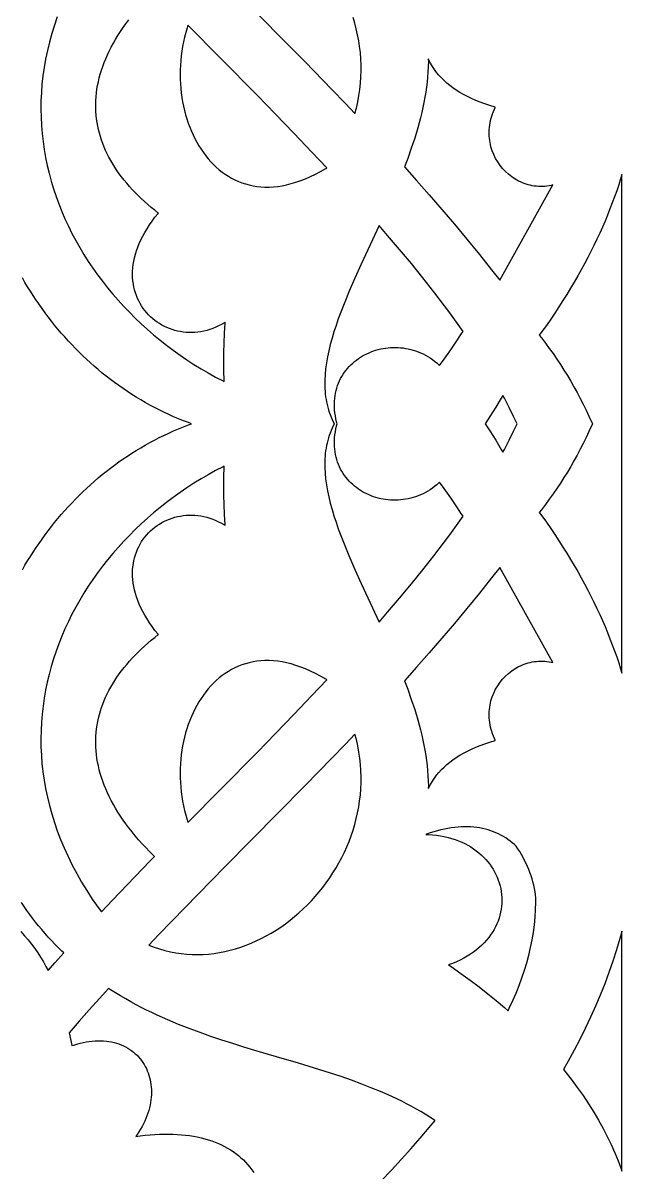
# Model space of a CAD drawing. Extents: x -340 to 340, y -265 to 265.
# Drawn here: x -258.7 to -230.4, y -35.4 to 18.9 of the extents above; entities that cross this region are included whole.
import ezdxf

# ---------------------------------------------------------------- set-up
doc = ezdxf.new("R2010")
doc.units = 0
doc.layers.add('LAYER_1', color=18, linetype='CONTINUOUS')

msp = doc.modelspace()

# ---------------------------------------------------------------- linework, layer by layer
at = {"layer": 'LAYER_1'}
for points in [[(-247.925, 19.668), (-246.659, 18.389), (-245.391, 17.1), (-244.123, 15.796), (-243.49, 15.136), (-243.039, 14.662), (-242.969, 14.925), (-242.902, 15.22), (-242.847, 15.514), (-242.804, 15.807), (-242.773, 16.1), (-242.753, 16.391), (-242.744, 16.681), (-242.746, 16.97), (-242.758, 17.257), (-242.781, 17.542), (-242.814, 17.825), (-242.858, 18.106), (-242.911, 18.385), (-242.973, 18.66), (-243.045, 18.933), (-243.126, 19.203)], [(-257.096, 19.242), (-257.235, 18.84), (-257.36, 18.439), (-257.471, 18.038), (-257.567, 17.639), (-257.651, 17.24), (-257.72, 16.843), (-257.777, 16.447), (-257.82, 16.052), (-257.85, 15.659), (-257.868, 15.268), (-257.873, 14.878), (-257.866, 14.49), (-257.846, 14.105), (-257.815, 13.721), (-257.772, 13.34), (-257.717, 12.961), (-257.651, 12.585), (-257.573, 12.212), (-257.485, 11.842), (-257.386, 11.475), (-257.276, 11.111), (-257.156, 10.75), (-257.025, 10.393), (-256.884, 10.039), (-256.734, 9.689), (-256.573, 9.343), (-256.404, 9.001), (-256.224, 8.664), (-256.036, 8.33), (-255.839, 8.002), (-255.633, 7.677), (-255.418, 7.358), (-255.195, 7.044), (-254.964, 6.734), (-254.724, 6.43), (-254.477, 6.132), (-254.223, 5.839), (-253.96, 5.551), (-253.691, 5.27), (-253.415, 4.994), (-253.131, 4.725), (-252.841, 4.462), (-252.545, 4.205), (-252.242, 3.955), (-251.933, 3.712), (-251.618, 3.476), (-251.298, 3.246), (-250.972, 3.024), (-250.641, 2.809), (-250.305, 2.602), (-249.963, 2.402), (-249.617, 2.211), (-249.267, 2.027), (-249.214, 2), (-249.217, 2.07), (-249.228, 2.492), (-249.233, 2.924), (-249.229, 3.366), (-249.217, 3.818), (-249.197, 4.28), (-249.167, 4.751), (-249.163, 4.799), (-249.202, 4.774), (-249.338, 4.695), (-249.476, 4.624), (-249.614, 4.561), (-249.754, 4.504), (-249.894, 4.456), (-250.034, 4.414), (-250.175, 4.38), (-250.316, 4.353), (-250.456, 4.334), (-250.596, 4.321), (-250.735, 4.314), (-250.873, 4.315), (-251.01, 4.322), (-251.145, 4.336), (-251.28, 4.356), (-251.412, 4.382), (-251.542, 4.415), (-251.67, 4.454), (-251.796, 4.498), (-251.919, 4.549), (-252.039, 4.605), (-252.156, 4.666), (-252.27, 4.734), (-252.38, 4.806), (-252.487, 4.884), (-252.59, 4.967), (-252.689, 5.056), (-252.783, 5.149), (-252.873, 5.247), (-252.959, 5.349), (-253.039, 5.457), (-253.114, 5.568), (-253.184, 5.684), (-253.248, 5.805), (-253.307, 5.929), (-253.359, 6.057), (-253.406, 6.189), (-253.445, 6.325), (-253.479, 6.464), (-253.505, 6.607), (-253.525, 6.752), (-253.537, 6.901), (-253.542, 7.053), (-253.539, 7.207), (-253.529, 7.364), (-253.51, 7.523), (-253.484, 7.685), (-253.45, 7.849), (-253.407, 8.015), (-253.355, 8.182), (-253.295, 8.352), (-253.226, 8.523), (-253.148, 8.696), (-253.061, 8.87), (-252.965, 9.046), (-252.859, 9.222), (-252.743, 9.4), (-252.618, 9.579), (-252.483, 9.759), (-252.337, 9.939), (-252.322, 9.957), (-252.326, 9.961), (-252.496, 10.095), (-252.662, 10.23), (-252.823, 10.368), (-252.98, 10.506), (-253.131, 10.646), (-253.278, 10.788), (-253.421, 10.931), (-253.558, 11.075), (-253.691, 11.221), (-253.818, 11.368), (-253.941, 11.517), (-254.058, 11.667), (-254.171, 11.818), (-254.278, 11.971), (-254.381, 12.125), (-254.478, 12.281), (-254.57, 12.438), (-254.656, 12.596), (-254.737, 12.755), (-254.813, 12.916), (-254.884, 13.078), (-254.948, 13.241), (-255.008, 13.405), (-255.061, 13.571), (-255.109, 13.737), (-255.151, 13.905), (-255.188, 14.074), (-255.218, 14.244), (-255.243, 14.414), (-255.262, 14.586), (-255.274, 14.759), (-255.281, 14.933), (-255.282, 15.107), (-255.277, 15.282), (-255.265, 15.458), (-255.248, 15.635), (-255.224, 15.813), (-255.194, 15.991), (-255.158, 16.17), (-255.116, 16.349), (-255.067, 16.529), (-255.012, 16.709), (-254.951, 16.89), (-254.883, 17.072), (-254.809, 17.254), (-254.729, 17.436), (-254.642, 17.619), (-254.549, 17.802), (-254.449, 17.986), (-254.343, 18.17), (-254.23, 18.354), (-254.111, 18.539), (-253.985, 18.724), (-253.852, 18.91), (-253.713, 19.095)], [(-258.746, -6.898), (-258.623, -6.685), (-258.497, -6.475), (-258.367, -6.266), (-258.235, -6.059), (-258.099, -5.853), (-257.96, -5.65), (-257.819, -5.449), (-257.674, -5.25), (-257.527, -5.054), (-257.376, -4.859), (-257.223, -4.667), (-257.067, -4.477), (-256.908, -4.29), (-256.746, -4.105), (-256.581, -3.923), (-256.413, -3.743), (-256.243, -3.566), (-256.07, -3.391), (-255.894, -3.219), (-255.715, -3.05), (-255.534, -2.884), (-255.35, -2.721), (-255.164, -2.561), (-254.974, -2.403), (-254.783, -2.249), (-254.588, -2.098), (-254.391, -1.95), (-254.191, -1.805), (-253.989, -1.663), (-253.785, -1.525), (-253.577, -1.39), (-253.368, -1.259), (-253.156, -1.131), (-252.941, -1.007), (-252.724, -0.886), (-252.505, -0.769), (-252.283, -0.655), (-252.059, -0.546), (-251.833, -0.44), (-251.604, -0.338), (-251.374, -0.24), (-251.14, -0.146), (-250.905, -0.056), (-250.753, -0.001), (-250.905, 0.054), (-251.14, 0.144), (-251.374, 0.238), (-251.604, 0.336), (-251.833, 0.438), (-252.059, 0.544), (-252.283, 0.653), (-252.505, 0.767), (-252.724, 0.884), (-252.941, 1.005), (-253.156, 1.129), (-253.368, 1.257), (-253.577, 1.388), (-253.785, 1.523), (-253.989, 1.661), (-254.191, 1.803), (-254.391, 1.948), (-254.588, 2.096), (-254.783, 2.247), (-254.974, 2.401), (-255.164, 2.559), (-255.35, 2.719), (-255.534, 2.882), (-255.715, 3.048), (-255.894, 3.217), (-256.07, 3.389), (-256.243, 3.564), (-256.413, 3.741), (-256.581, 3.921), (-256.746, 4.103), (-256.908, 4.288), (-257.067, 4.475), (-257.223, 4.665), (-257.376, 4.857), (-257.527, 5.052), (-257.674, 5.248), (-257.819, 5.447), (-257.96, 5.648), (-258.099, 5.851), (-258.235, 6.057), (-258.367, 6.264), (-258.497, 6.473), (-258.623, 6.683), (-258.746, 6.896)], [(-258.826, -23.998), (-258.647, -24.192), (-258.477, -24.389), (-258.317, -24.59), (-258.165, -24.794), (-258.021, -25.002), (-257.885, -25.214), (-257.756, -25.428), (-257.635, -25.645), (-257.533, -25.842), (-257.206, -25.468), (-256.796, -25.006), (-256.875, -24.931), (-257.044, -24.765), (-257.21, -24.597), (-257.371, -24.427), (-257.529, -24.255), (-257.683, -24.081), (-257.834, -23.905), (-257.98, -23.728), (-258.123, -23.549), (-258.262, -23.368), (-258.398, -23.185), (-258.53, -23.001), (-258.658, -22.815), (-258.782, -22.628)], [(-241.777, -35.77), (-241.307, -35.269), (-240.847, -34.768), (-240.396, -34.266), (-239.957, -33.764), (-239.529, -33.262), (-239.253, -32.928), (-239.283, -32.907), (-239.497, -32.769), (-239.714, -32.635), (-239.932, -32.504), (-240.153, -32.378), (-240.376, -32.256), (-240.602, -32.137), (-240.829, -32.021), (-241.058, -31.909), (-241.289, -31.801), (-241.758, -31.591), (-242.233, -31.394), (-242.714, -31.206), (-243.202, -31.026), (-243.695, -30.855), (-244.193, -30.689), (-244.695, -30.529), (-245.201, -30.373), (-245.71, -30.22), (-246.737, -29.917), (-247.77, -29.612), (-248.287, -29.455), (-248.805, -29.295), (-249.322, -29.128), (-249.838, -28.955), (-250.353, -28.774), (-250.865, -28.584), (-251.375, -28.384), (-251.882, -28.172), (-252.384, -27.947), (-252.634, -27.83), (-252.883, -27.709), (-253.13, -27.584), (-253.376, -27.455), (-253.621, -27.322), (-253.864, -27.185), (-254.106, -27.043), (-254.346, -26.897), (-254.585, -26.746), (-254.677, -26.685), (-255.103, -27.155), (-255.585, -27.693), (-256.061, -28.234), (-256.534, -28.779), (-256.453, -29.15), (-256.404, -29.389), (-256.319, -29.36), (-256.168, -29.313), (-256.018, -29.273), (-255.871, -29.238), (-255.726, -29.21), (-255.584, -29.188), (-255.444, -29.171), (-255.306, -29.16), (-255.17, -29.155), (-255.038, -29.156), (-254.908, -29.162), (-254.78, -29.173), (-254.655, -29.19), (-254.534, -29.212), (-254.415, -29.239), (-254.299, -29.271), (-254.186, -29.309), (-254.077, -29.351), (-253.971, -29.397), (-253.868, -29.449), (-253.769, -29.504), (-253.674, -29.564), (-253.582, -29.629), (-253.495, -29.697), (-253.411, -29.77), (-253.331, -29.846), (-253.255, -29.926), (-253.183, -30.009), (-253.116, -30.096), (-253.053, -30.186), (-252.994, -30.279), (-252.939, -30.375), (-252.89, -30.474), (-252.844, -30.576), (-252.804, -30.68), (-252.768, -30.786), (-252.736, -30.895), (-252.71, -31.006), (-252.688, -31.119), (-252.671, -31.233), (-252.659, -31.35), (-252.652, -31.468), (-252.65, -31.587), (-252.653, -31.708), (-252.661, -31.83), (-252.674, -31.953), (-252.692, -32.076), (-252.716, -32.201), (-252.744, -32.326), (-252.778, -32.452), (-252.818, -32.579), (-252.862, -32.706), (-252.912, -32.833), (-252.968, -32.96), (-253.029, -33.087), (-253.095, -33.214), (-253.167, -33.341), (-253.245, -33.467), (-253.328, -33.593), (-253.388, -33.678), (-253.178, -33.65), (-252.945, -33.624), (-252.716, -33.603), (-252.491, -33.588), (-252.271, -33.577), (-252.055, -33.571), (-251.844, -33.57), (-251.637, -33.575), (-251.434, -33.584), (-251.235, -33.599), (-251.041, -33.618), (-250.851, -33.642), (-250.666, -33.671), (-250.485, -33.705), (-250.308, -33.744), (-250.135, -33.788), (-249.967, -33.837), (-249.804, -33.89), (-249.645, -33.949), (-249.49, -34.012), (-249.34, -34.08), (-249.195, -34.153), (-249.054, -34.231), (-248.918, -34.313), (-248.786, -34.4), (-248.659, -34.492), (-248.537, -34.588), (-248.42, -34.689), (-248.308, -34.794), (-248.2, -34.904), (-248.098, -35.018), (-248, -35.137), (-247.907, -35.26), (-247.82, -35.387)]]:
    msp.add_lwpolyline(points, dxfattribs=at)
for points in [[(-250.505, 13.306), (-250.408, 13.139), (-250.306, 12.977), (-250.198, 12.821), (-250.086, 12.67), (-249.969, 12.526), (-249.846, 12.387), (-249.72, 12.255), (-249.588, 12.13), (-249.452, 12.011), (-249.311, 11.9), (-249.166, 11.796), (-249.017, 11.7), (-248.863, 11.611), (-248.705, 11.53), (-248.542, 11.457), (-248.376, 11.392), (-248.205, 11.336), (-248.03, 11.289), (-247.851, 11.251), (-247.667, 11.222), (-247.479, 11.202), (-247.287, 11.192), (-247.091, 11.192), (-246.891, 11.202), (-246.686, 11.222), (-246.477, 11.254), (-246.264, 11.296), (-246.047, 11.35), (-245.826, 11.415), (-245.6, 11.493), (-245.371, 11.582), (-245.138, 11.685), (-244.901, 11.8), (-244.66, 11.928), (-244.415, 12.069), (-244.371, 12.097), (-245.067, 12.838), (-245.927, 13.74), (-246.786, 14.63), (-247.646, 15.512), (-249.381, 17.277), (-250.924, 18.843), (-250.968, 18.709), (-251.031, 18.49), (-251.087, 18.271), (-251.137, 18.051), (-251.179, 17.83), (-251.215, 17.609), (-251.244, 17.387), (-251.266, 17.166), (-251.282, 16.945), (-251.291, 16.724), (-251.294, 16.504), (-251.29, 16.286), (-251.279, 16.069), (-251.263, 15.853), (-251.24, 15.639), (-251.211, 15.427), (-251.176, 15.218), (-251.135, 15.011), (-251.088, 14.807), (-251.035, 14.606), (-250.976, 14.408), (-250.911, 14.214), (-250.841, 14.024), (-250.765, 13.838), (-250.684, 13.656), (-250.597, 13.479)], [(-239.571, 17.242), (-239.57, 17.105), (-239.576, 16.867), (-239.587, 16.629), (-239.605, 16.39), (-239.629, 16.15), (-239.658, 15.91), (-239.692, 15.67), (-239.732, 15.43), (-239.777, 15.19), (-239.827, 14.949), (-239.881, 14.708), (-239.94, 14.468), (-240.003, 14.227), (-240.07, 13.985), (-240.215, 13.504), (-240.375, 13.023), (-240.546, 12.542), (-240.699, 12.14), (-240.13, 11.505), (-239.527, 10.822), (-238.928, 10.13), (-238.333, 9.431), (-237.744, 8.723), (-237.16, 8.006), (-236.582, 7.279), (-236.196, 6.782), (-233.687, 11.287), (-233.762, 11.269), (-233.865, 11.248), (-233.967, 11.233), (-234.068, 11.222), (-234.169, 11.216), (-234.27, 11.215), (-234.369, 11.217), (-234.468, 11.225), (-234.566, 11.236), (-234.663, 11.252), (-234.759, 11.272), (-234.853, 11.296), (-234.946, 11.324), (-235.038, 11.355), (-235.128, 11.39), (-235.216, 11.429), (-235.305, 11.472), (-235.471, 11.566), (-235.632, 11.673), (-235.783, 11.792), (-235.926, 11.923), (-236.059, 12.064), (-236.181, 12.215), (-236.292, 12.376), (-236.391, 12.545), (-236.478, 12.721), (-236.551, 12.904), (-236.583, 13), (-236.611, 13.096), (-236.635, 13.193), (-236.656, 13.292), (-236.672, 13.392), (-236.685, 13.493), (-236.694, 13.595), (-236.698, 13.698), (-236.698, 13.802), (-236.694, 13.907), (-236.686, 14.012), (-236.673, 14.118), (-236.655, 14.224), (-236.633, 14.331), (-236.606, 14.438), (-236.575, 14.545), (-236.538, 14.651), (-236.496, 14.758), (-236.45, 14.864), (-236.406, 14.955), (-236.419, 14.959), (-236.662, 15.037), (-236.895, 15.117), (-237.117, 15.2), (-237.329, 15.286), (-237.532, 15.375), (-237.725, 15.467), (-237.908, 15.562), (-238.083, 15.661), (-238.249, 15.764), (-238.406, 15.872), (-238.555, 15.983), (-238.696, 16.099), (-238.829, 16.219), (-238.954, 16.344), (-239.071, 16.474), (-239.181, 16.608), (-239.283, 16.748), (-239.378, 16.892), (-239.467, 17.041), (-239.549, 17.196)], [(-230.422, -0.001), (-230.422, 11.779), (-230.485, 11.574), (-230.577, 11.291), (-230.673, 11.007), (-230.774, 10.723), (-230.879, 10.439), (-230.989, 10.154), (-231.103, 9.868), (-231.223, 9.582), (-231.346, 9.295), (-231.475, 9.008), (-231.608, 8.721), (-231.747, 8.433), (-231.89, 8.145), (-232.037, 7.856), (-232.19, 7.566), (-232.348, 7.277), (-232.511, 6.986), (-232.678, 6.696), (-232.851, 6.405), (-233.029, 6.113), (-233.211, 5.821), (-233.399, 5.529), (-233.592, 5.236), (-233.791, 4.943), (-233.994, 4.649), (-234.203, 4.355), (-234.327, 4.184), (-234.23, 4.062), (-234.042, 3.816), (-233.858, 3.567), (-233.678, 3.315), (-233.503, 3.061), (-233.332, 2.803), (-233.166, 2.543), (-233.004, 2.28), (-232.846, 2.015), (-232.692, 1.746), (-232.542, 1.475), (-232.397, 1.202), (-232.255, 0.926), (-232.118, 0.647), (-231.984, 0.365), (-231.818, -0.001), (-231.984, -0.367), (-232.118, -0.649), (-232.255, -0.928), (-232.397, -1.204), (-232.542, -1.477), (-232.692, -1.748), (-232.846, -2.017), (-233.004, -2.282), (-233.166, -2.545), (-233.332, -2.805), (-233.503, -3.063), (-233.678, -3.317), (-233.858, -3.569), (-234.042, -3.818), (-234.23, -4.064), (-234.327, -4.186), (-234.203, -4.357), (-233.994, -4.651), (-233.791, -4.945), (-233.592, -5.238), (-233.399, -5.531), (-233.211, -5.823), (-233.029, -6.115), (-232.851, -6.407), (-232.678, -6.698), (-232.511, -6.988), (-232.348, -7.279), (-232.19, -7.568), (-232.037, -7.858), (-231.89, -8.147), (-231.747, -8.435), (-231.608, -8.723), (-231.475, -9.01), (-231.346, -9.297), (-231.223, -9.584), (-231.103, -9.87), (-230.989, -10.156), (-230.879, -10.441), (-230.774, -10.725), (-230.673, -11.009), (-230.577, -11.293), (-230.485, -11.576), (-230.422, -11.781)], [(-244.29, 0.668), (-244.252, 0.55), (-244.21, 0.433), (-244.164, 0.318), (-244.113, 0.203), (-244.015, -0.001), (-244.113, -0.205), (-244.164, -0.32), (-244.21, -0.435), (-244.252, -0.552), (-244.29, -0.67), (-244.324, -0.79), (-244.355, -0.91), (-244.381, -1.033), (-244.404, -1.156), (-244.422, -1.281), (-244.438, -1.407), (-244.45, -1.535), (-244.458, -1.663), (-244.462, -1.792), (-244.462, -2.058), (-244.448, -2.327), (-244.422, -2.602), (-244.384, -2.881), (-244.334, -3.165), (-244.273, -3.454), (-244.201, -3.747), (-244.12, -4.045), (-244.029, -4.346), (-243.93, -4.652), (-243.822, -4.961), (-243.707, -5.274), (-243.585, -5.59), (-243.456, -5.91), (-243.322, -6.232), (-243.038, -6.887), (-242.738, -7.552), (-242.426, -8.227), (-241.898, -9.368), (-241.497, -8.908), (-240.927, -8.239), (-240.372, -7.571), (-239.833, -6.905), (-239.311, -6.24), (-238.806, -5.575), (-238.56, -5.243), (-238.319, -4.911), (-238.082, -4.579), (-237.93, -4.361), (-238.031, -4.216), (-238.198, -3.969), (-238.508, -3.506), (-238.661, -3.282), (-238.819, -3.056), (-238.989, -2.827), (-239.038, -2.764), (-239.068, -2.793), (-239.17, -2.882), (-239.274, -2.965), (-239.38, -3.044), (-239.488, -3.117), (-239.598, -3.185), (-239.709, -3.247), (-239.822, -3.305), (-239.937, -3.357), (-240.052, -3.405), (-240.169, -3.447), (-240.286, -3.484), (-240.404, -3.517), (-240.523, -3.544), (-240.642, -3.567), (-240.761, -3.585), (-240.88, -3.598), (-240.999, -3.607), (-241.118, -3.611), (-241.237, -3.61), (-241.355, -3.605), (-241.473, -3.596), (-241.589, -3.582), (-241.705, -3.563), (-241.82, -3.541), (-241.933, -3.514), (-242.045, -3.482), (-242.156, -3.447), (-242.264, -3.407), (-242.371, -3.363), (-242.476, -3.316), (-242.579, -3.264), (-242.68, -3.208), (-242.778, -3.148), (-242.874, -3.085), (-242.967, -3.017), (-243.057, -2.946), (-243.144, -2.871), (-243.228, -2.792), (-243.308, -2.709), (-243.385, -2.623), (-243.459, -2.533), (-243.528, -2.44), (-243.594, -2.343), (-243.655, -2.243), (-243.712, -2.14), (-243.764, -2.033), (-243.812, -1.923), (-243.855, -1.81), (-243.892, -1.694), (-243.925, -1.574), (-243.952, -1.452), (-243.974, -1.328), (-243.99, -1.2), (-244.001, -1.07), (-244.006, -0.938), (-244.004, -0.803), (-243.997, -0.665), (-243.983, -0.526), (-243.963, -0.384), (-243.937, -0.24), (-243.904, -0.094), (-243.879, -0.001), (-243.904, 0.092), (-243.937, 0.238), (-243.963, 0.382), (-243.983, 0.524), (-243.997, 0.663), (-244.004, 0.801), (-244.006, 0.936), (-244.001, 1.068), (-243.99, 1.198), (-243.974, 1.326), (-243.952, 1.45), (-243.925, 1.572), (-243.892, 1.692), (-243.855, 1.808), (-243.812, 1.921), (-243.764, 2.031), (-243.712, 2.138), (-243.655, 2.241), (-243.594, 2.341), (-243.528, 2.438), (-243.459, 2.531), (-243.385, 2.621), (-243.308, 2.707), (-243.228, 2.79), (-243.144, 2.869), (-243.057, 2.944), (-242.967, 3.015), (-242.874, 3.083), (-242.778, 3.146), (-242.68, 3.206), (-242.579, 3.262), (-242.476, 3.314), (-242.371, 3.361), (-242.264, 3.405), (-242.156, 3.445), (-242.045, 3.48), (-241.933, 3.512), (-241.82, 3.539), (-241.705, 3.561), (-241.589, 3.58), (-241.473, 3.594), (-241.355, 3.603), (-241.237, 3.608), (-241.118, 3.609), (-240.999, 3.605), (-240.88, 3.596), (-240.761, 3.583), (-240.642, 3.565), (-240.523, 3.542), (-240.404, 3.515), (-240.286, 3.482), (-240.169, 3.445), (-240.052, 3.403), (-239.937, 3.355), (-239.822, 3.303), (-239.709, 3.245), (-239.598, 3.183), (-239.488, 3.115), (-239.38, 3.042), (-239.274, 2.963), (-239.17, 2.88), (-239.068, 2.791), (-239.038, 2.762), (-238.989, 2.825), (-238.819, 3.054), (-238.661, 3.28), (-238.508, 3.504), (-238.198, 3.967), (-238.031, 4.214), (-237.93, 4.359), (-238.082, 4.577), (-238.319, 4.909), (-238.56, 5.241), (-238.806, 5.573), (-239.311, 6.238), (-239.833, 6.903), (-240.372, 7.569), (-240.927, 8.237), (-241.497, 8.906), (-241.898, 9.366), (-242.426, 8.225), (-242.738, 7.55), (-243.038, 6.885), (-243.322, 6.23), (-243.456, 5.908), (-243.585, 5.588), (-243.707, 5.272), (-243.822, 4.959), (-243.93, 4.65), (-244.029, 4.344), (-244.12, 4.043), (-244.201, 3.745), (-244.273, 3.452), (-244.334, 3.163), (-244.384, 2.879), (-244.422, 2.6), (-244.448, 2.325), (-244.462, 2.056), (-244.462, 1.79), (-244.458, 1.661), (-244.45, 1.533), (-244.438, 1.405), (-244.422, 1.279), (-244.404, 1.154), (-244.381, 1.031), (-244.355, 0.908), (-244.324, 0.788)], [(-236.122, -1.213), (-236.049, -1.335), (-235.979, -1.208), (-235.755, -0.777), (-235.542, -0.348), (-235.38, -0.001), (-235.542, 0.346), (-235.755, 0.775), (-235.979, 1.206), (-236.049, 1.333), (-236.122, 1.211), (-236.389, 0.779), (-236.668, 0.338), (-236.888, -0.001), (-236.668, -0.34), (-236.389, -0.781)], [(-253.96, -5.553), (-254.223, -5.841), (-254.477, -6.134), (-254.724, -6.432), (-254.964, -6.736), (-255.195, -7.046), (-255.418, -7.36), (-255.633, -7.679), (-255.839, -8.004), (-256.036, -8.332), (-256.224, -8.666), (-256.404, -9.003), (-256.573, -9.345), (-256.734, -9.691), (-256.884, -10.041), (-257.025, -10.395), (-257.156, -10.752), (-257.276, -11.113), (-257.386, -11.477), (-257.485, -11.844), (-257.573, -12.214), (-257.651, -12.587), (-257.717, -12.963), (-257.772, -13.342), (-257.815, -13.723), (-257.846, -14.107), (-257.866, -14.492), (-257.873, -14.88), (-257.868, -15.27), (-257.85, -15.661), (-257.82, -16.054), (-257.777, -16.449), (-257.72, -16.845), (-257.651, -17.242), (-257.567, -17.641), (-257.471, -18.04), (-257.36, -18.441), (-257.235, -18.842), (-257.096, -19.244), (-256.942, -19.646), (-256.774, -20.048), (-256.591, -20.451), (-256.392, -20.854), (-256.178, -21.256), (-255.949, -21.659), (-255.704, -22.061), (-255.443, -22.463), (-255.166, -22.864), (-255.014, -23.071), (-254.487, -22.509), (-253.787, -21.768), (-253.077, -21.03), (-252.719, -20.666), (-252.505, -20.452), (-252.551, -20.406), (-252.738, -20.218), (-252.917, -20.031), (-253.09, -19.844), (-253.256, -19.657), (-253.415, -19.47), (-253.568, -19.284), (-253.713, -19.097), (-253.852, -18.912), (-253.985, -18.726), (-254.111, -18.541), (-254.23, -18.356), (-254.343, -18.172), (-254.449, -17.988), (-254.549, -17.804), (-254.642, -17.621), (-254.729, -17.438), (-254.809, -17.256), (-254.883, -17.074), (-254.951, -16.892), (-255.012, -16.711), (-255.067, -16.531), (-255.116, -16.351), (-255.158, -16.172), (-255.194, -15.993), (-255.224, -15.815), (-255.248, -15.637), (-255.265, -15.46), (-255.277, -15.284), (-255.282, -15.109), (-255.281, -14.935), (-255.274, -14.761), (-255.262, -14.588), (-255.243, -14.416), (-255.218, -14.246), (-255.188, -14.076), (-255.151, -13.907), (-255.109, -13.739), (-255.061, -13.573), (-255.008, -13.407), (-254.948, -13.243), (-254.884, -13.08), (-254.813, -12.918), (-254.737, -12.757), (-254.656, -12.598), (-254.57, -12.44), (-254.478, -12.283), (-254.381, -12.127), (-254.278, -11.973), (-254.171, -11.82), (-254.058, -11.669), (-253.941, -11.519), (-253.818, -11.37), (-253.691, -11.223), (-253.558, -11.077), (-253.421, -10.933), (-253.278, -10.79), (-253.131, -10.648), (-252.98, -10.508), (-252.823, -10.37), (-252.662, -10.232), (-252.496, -10.097), (-252.326, -9.963), (-252.322, -9.959), (-252.337, -9.941), (-252.483, -9.761), (-252.618, -9.581), (-252.743, -9.402), (-252.859, -9.224), (-252.965, -9.048), (-253.061, -8.872), (-253.148, -8.698), (-253.226, -8.525), (-253.295, -8.354), (-253.355, -8.184), (-253.407, -8.017), (-253.45, -7.851), (-253.484, -7.687), (-253.51, -7.525), (-253.529, -7.366), (-253.539, -7.209), (-253.542, -7.055), (-253.537, -6.903), (-253.525, -6.754), (-253.505, -6.609), (-253.479, -6.466), (-253.445, -6.327), (-253.406, -6.191), (-253.359, -6.059), (-253.307, -5.931), (-253.248, -5.807), (-253.184, -5.686), (-253.114, -5.57), (-253.039, -5.459), (-252.959, -5.351), (-252.873, -5.249), (-252.783, -5.151), (-252.689, -5.058), (-252.59, -4.969), (-252.487, -4.886), (-252.38, -4.808), (-252.27, -4.736), (-252.156, -4.668), (-252.039, -4.607), (-251.919, -4.551), (-251.796, -4.5), (-251.67, -4.456), (-251.542, -4.417), (-251.412, -4.384), (-251.28, -4.358), (-251.145, -4.338), (-251.01, -4.324), (-250.873, -4.317), (-250.735, -4.316), (-250.596, -4.323), (-250.456, -4.336), (-250.316, -4.355), (-250.175, -4.382), (-250.034, -4.416), (-249.894, -4.458), (-249.754, -4.506), (-249.614, -4.563), (-249.476, -4.626), (-249.338, -4.697), (-249.202, -4.776), (-249.163, -4.801), (-249.167, -4.753), (-249.197, -4.282), (-249.217, -3.82), (-249.229, -3.368), (-249.233, -2.926), (-249.228, -2.494), (-249.217, -2.072), (-249.214, -2.002), (-249.267, -2.029), (-249.617, -2.213), (-249.963, -2.404), (-250.305, -2.604), (-250.641, -2.811), (-250.972, -3.026), (-251.298, -3.248), (-251.618, -3.478), (-251.933, -3.714), (-252.242, -3.957), (-252.545, -4.207), (-252.841, -4.464), (-253.131, -4.727), (-253.415, -4.996), (-253.691, -5.272)], [(-239.571, -17.244), (-239.549, -17.198), (-239.467, -17.043), (-239.378, -16.894), (-239.283, -16.75), (-239.181, -16.61), (-239.071, -16.476), (-238.954, -16.346), (-238.829, -16.221), (-238.696, -16.101), (-238.555, -15.985), (-238.406, -15.874), (-238.249, -15.766), (-238.083, -15.663), (-237.908, -15.564), (-237.725, -15.469), (-237.532, -15.377), (-237.329, -15.288), (-237.117, -15.202), (-236.895, -15.119), (-236.662, -15.039), (-236.419, -14.961), (-236.406, -14.957), (-236.45, -14.866), (-236.496, -14.76), (-236.538, -14.653), (-236.575, -14.547), (-236.606, -14.44), (-236.633, -14.333), (-236.655, -14.226), (-236.673, -14.12), (-236.686, -14.014), (-236.694, -13.909), (-236.698, -13.804), (-236.698, -13.7), (-236.694, -13.597), (-236.685, -13.495), (-236.672, -13.394), (-236.656, -13.294), (-236.635, -13.195), (-236.611, -13.098), (-236.583, -13.002), (-236.551, -12.906), (-236.478, -12.723), (-236.391, -12.547), (-236.292, -12.378), (-236.181, -12.217), (-236.059, -12.066), (-235.926, -11.925), (-235.783, -11.794), (-235.632, -11.675), (-235.471, -11.568), (-235.305, -11.474), (-235.216, -11.431), (-235.128, -11.392), (-235.038, -11.357), (-234.946, -11.326), (-234.853, -11.298), (-234.759, -11.274), (-234.663, -11.254), (-234.566, -11.238), (-234.468, -11.227), (-234.369, -11.219), (-234.27, -11.217), (-234.169, -11.218), (-234.068, -11.224), (-233.967, -11.235), (-233.865, -11.25), (-233.762, -11.271), (-233.687, -11.289), (-236.196, -6.784), (-236.582, -7.281), (-237.16, -8.008), (-237.744, -8.725), (-238.333, -9.433), (-238.928, -10.132), (-239.527, -10.824), (-240.13, -11.507), (-240.699, -12.142), (-240.546, -12.544), (-240.375, -13.025), (-240.215, -13.506), (-240.07, -13.987), (-240.003, -14.229), (-239.94, -14.47), (-239.881, -14.71), (-239.827, -14.951), (-239.777, -15.192), (-239.732, -15.432), (-239.692, -15.672), (-239.658, -15.912), (-239.629, -16.152), (-239.605, -16.392), (-239.587, -16.631), (-239.576, -16.869), (-239.57, -17.107)], [(-250.597, -13.481), (-250.684, -13.658), (-250.765, -13.84), (-250.841, -14.026), (-250.911, -14.216), (-250.976, -14.41), (-251.035, -14.608), (-251.088, -14.809), (-251.135, -15.013), (-251.176, -15.22), (-251.211, -15.429), (-251.24, -15.641), (-251.263, -15.855), (-251.279, -16.071), (-251.29, -16.288), (-251.294, -16.506), (-251.291, -16.726), (-251.282, -16.947), (-251.266, -17.168), (-251.244, -17.389), (-251.215, -17.611), (-251.179, -17.832), (-251.137, -18.053), (-251.087, -18.273), (-251.031, -18.492), (-250.968, -18.711), (-250.924, -18.845), (-249.381, -17.279), (-247.646, -15.514), (-246.786, -14.632), (-245.927, -13.742), (-245.067, -12.84), (-244.371, -12.099), (-244.415, -12.071), (-244.66, -11.93), (-244.901, -11.802), (-245.138, -11.687), (-245.371, -11.584), (-245.6, -11.495), (-245.826, -11.417), (-246.047, -11.352), (-246.264, -11.298), (-246.477, -11.256), (-246.686, -11.224), (-246.891, -11.204), (-247.091, -11.194), (-247.287, -11.194), (-247.479, -11.204), (-247.667, -11.224), (-247.851, -11.253), (-248.03, -11.291), (-248.205, -11.338), (-248.376, -11.394), (-248.542, -11.459), (-248.705, -11.532), (-248.863, -11.613), (-249.017, -11.702), (-249.166, -11.798), (-249.311, -11.902), (-249.452, -12.013), (-249.588, -12.132), (-249.72, -12.257), (-249.846, -12.389), (-249.969, -12.528), (-250.086, -12.672), (-250.198, -12.823), (-250.306, -12.979), (-250.408, -13.141), (-250.505, -13.308)], [(-249.187, -20.946), (-250.444, -22.224), (-251.694, -23.51), (-252.315, -24.157), (-252.774, -24.64), (-252.524, -24.736), (-252.269, -24.821), (-252.012, -24.894), (-251.754, -24.955), (-251.496, -25.004), (-251.238, -25.042), (-250.979, -25.067), (-250.721, -25.082), (-250.462, -25.085), (-250.204, -25.077), (-249.947, -25.059), (-249.691, -25.03), (-249.435, -24.991), (-249.182, -24.941), (-248.929, -24.882), (-248.678, -24.813), (-248.43, -24.734), (-248.183, -24.646), (-247.939, -24.549), (-247.698, -24.443), (-247.459, -24.328), (-247.224, -24.204), (-246.992, -24.072), (-246.763, -23.932), (-246.539, -23.784), (-246.318, -23.628), (-246.102, -23.464), (-245.891, -23.293), (-245.684, -23.115), (-245.482, -22.93), (-245.285, -22.739), (-245.094, -22.541), (-244.909, -22.336), (-244.73, -22.126), (-244.557, -21.91), (-244.39, -21.688), (-244.23, -21.46), (-244.077, -21.228), (-243.931, -20.99), (-243.792, -20.748), (-243.661, -20.501), (-243.537, -20.25), (-243.422, -19.994), (-243.315, -19.735), (-243.216, -19.472), (-243.126, -19.205), (-243.045, -18.935), (-242.973, -18.662), (-242.911, -18.387), (-242.858, -18.108), (-242.814, -17.827), (-242.781, -17.544), (-242.758, -17.259), (-242.746, -16.972), (-242.744, -16.683), (-242.753, -16.393), (-242.773, -16.102), (-242.804, -15.809), (-242.847, -15.516), (-242.902, -15.222), (-242.969, -14.927), (-243.039, -14.664), (-243.49, -15.138), (-244.123, -15.798), (-245.391, -17.102), (-246.659, -18.391), (-247.925, -19.67)], [(-239.684, -19.406), (-239.568, -19.41), (-239.373, -19.423), (-239.182, -19.443), (-238.997, -19.471), (-238.817, -19.505), (-238.641, -19.545), (-238.471, -19.593), (-238.306, -19.646), (-238.147, -19.706), (-237.992, -19.771), (-237.844, -19.842), (-237.7, -19.918), (-237.563, -19.999), (-237.431, -20.086), (-237.304, -20.177), (-237.184, -20.273), (-237.069, -20.373), (-236.961, -20.477), (-236.858, -20.585), (-236.762, -20.697), (-236.672, -20.813), (-236.588, -20.931), (-236.511, -21.053), (-236.44, -21.177), (-236.375, -21.304), (-236.317, -21.434), (-236.266, -21.565), (-236.221, -21.699), (-236.183, -21.834), (-236.152, -21.97), (-236.128, -22.108), (-236.11, -22.247), (-236.1, -22.386), (-236.097, -22.526), (-236.101, -22.667), (-236.112, -22.807), (-236.13, -22.947), (-236.155, -23.087), (-236.188, -23.226), (-236.229, -23.364), (-236.276, -23.501), (-236.331, -23.637), (-236.394, -23.771), (-236.464, -23.903), (-236.541, -24.033), (-236.627, -24.16), (-236.719, -24.285), (-236.819, -24.407), (-236.927, -24.526), (-237.043, -24.642), (-237.166, -24.754), (-237.296, -24.863), (-237.435, -24.968), (-237.581, -25.068), (-237.734, -25.165), (-237.896, -25.256), (-238.065, -25.344), (-238.241, -25.426), (-238.426, -25.503), (-238.618, -25.575), (-238.496, -25.656), (-238.039, -25.973), (-237.597, -26.291), (-237.171, -26.612), (-236.76, -26.935), (-236.362, -27.261), (-235.978, -27.59), (-235.806, -27.744), (-235.746, -27.622), (-235.581, -27.263), (-235.427, -26.904), (-235.284, -26.546), (-235.152, -26.187), (-235.032, -25.829), (-234.923, -25.47), (-234.825, -25.112), (-234.74, -24.754), (-234.668, -24.396), (-234.608, -24.038), (-234.561, -23.68), (-234.526, -23.322), (-234.506, -22.964), (-234.499, -22.605), (-234.5, -22.427), (-234.505, -22.26), (-234.529, -22.114), (-234.558, -21.96), (-234.592, -21.807), (-234.63, -21.655), (-234.672, -21.505), (-234.719, -21.357), (-234.77, -21.209), (-234.826, -21.064), (-234.886, -20.919), (-234.951, -20.776), (-235.02, -20.634), (-235.093, -20.494), (-235.172, -20.354), (-235.255, -20.216), (-235.342, -20.08), (-235.424, -19.96), (-235.506, -19.884), (-235.604, -19.799), (-235.705, -19.719), (-235.809, -19.643), (-235.916, -19.571), (-236.026, -19.504), (-236.139, -19.441), (-236.255, -19.382), (-236.374, -19.328), (-236.495, -19.279), (-236.619, -19.234), (-236.747, -19.194), (-236.877, -19.159), (-237.009, -19.128), (-237.145, -19.102), (-237.283, -19.081), (-237.424, -19.065), (-237.568, -19.054), (-237.714, -19.048), (-237.863, -19.047), (-238.014, -19.052), (-238.168, -19.062), (-238.325, -19.077), (-238.484, -19.097), (-238.645, -19.123), (-238.808, -19.154), (-238.974, -19.192), (-239.143, -19.234), (-239.313, -19.283), (-239.486, -19.337), (-239.66, -19.397)], [(-230.422, -23.972), (-230.443, -24.054), (-230.518, -24.325), (-230.677, -24.863), (-230.851, -25.4), (-231.037, -25.935), (-231.237, -26.467), (-231.449, -26.997), (-231.674, -27.525), (-231.911, -28.05), (-232.159, -28.572), (-232.418, -29.092), (-232.689, -29.609), (-232.969, -30.123), (-233.192, -30.516), (-233.128, -30.596), (-232.824, -30.98), (-232.534, -31.367), (-232.26, -31.753), (-232.001, -32.14), (-231.757, -32.526), (-231.529, -32.913), (-231.316, -33.298), (-231.117, -33.683), (-230.932, -34.066), (-230.762, -34.448), (-230.606, -34.829), (-230.463, -35.208), (-230.422, -35.329)]]:
    msp.add_lwpolyline(points, close=True, dxfattribs=at)

doc.saveas('drawing.dxf')
